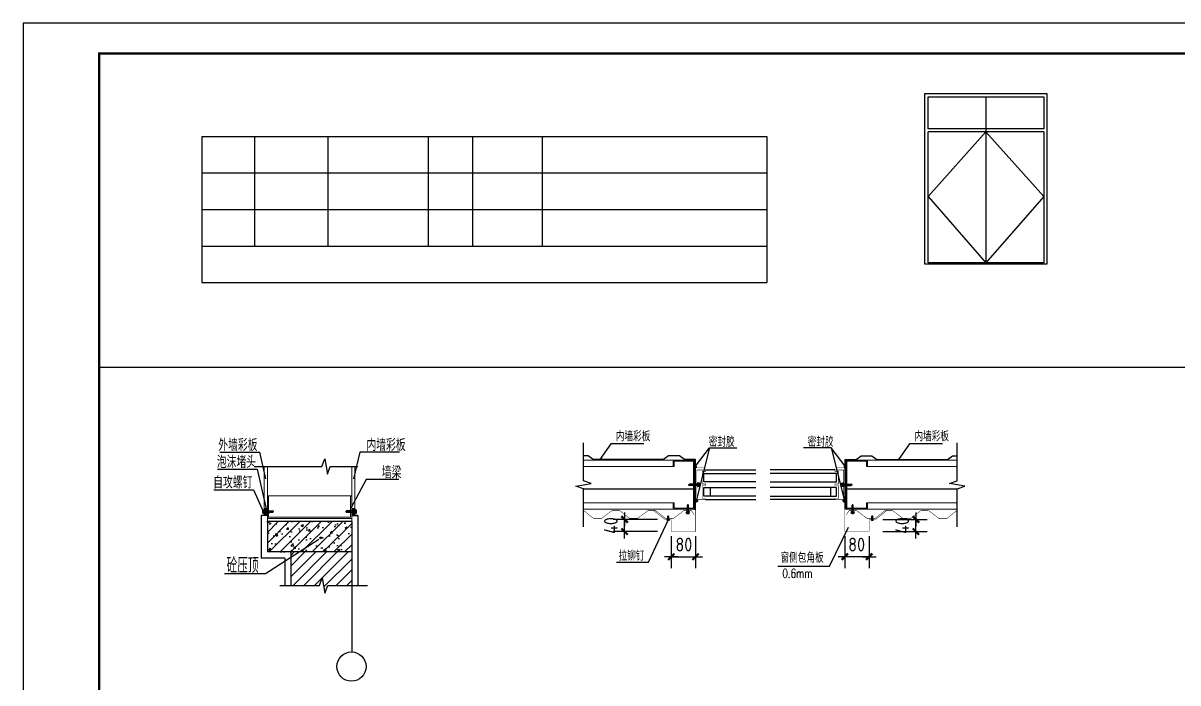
# Model space of a CAD drawing. Extents: x 41036 to 136639, y -66137 to 114692.
# Drawn here: x 41036 to 78975, y -45816 to -24137 of the extents above; entities that cross this region are included whole.
import ezdxf

# ---------------------------------------------------------------- set-up
doc = ezdxf.new("R2010")
doc.units = 0
doc.header["$LTSCALE"] = 1000
doc.header["$MEASUREMENT"] = 0
doc.header["$PDMODE"] = 2
for name, color, linetype in [('0-kx', 4, 'Continuous'), ('0-tc', 8, 'Continuous'), ('0-win', 4, 'Continuous'), ('153', 153, 'Continuous'), ('2', 2, 'Continuous'), ('AXIS', 3, 'Continuous'), ('DIM_SYMB', 3, 'Continuous'), ('PUB_HATCH', 8, 'Continuous'), ('PUB_TEXT', 7, 'Continuous'), ('WALL', 11, 'Continuous'), ('图框(锁住)', 7, 'Continuous'), ('砖墙', 4, 'Continuous')]:
    doc.layers.add(name, color=color, linetype=linetype)
doc.layers.add('檩条', color=200, linetype='Continuous', lineweight=5)
doc.styles.add('HZTXT', font='ROMANS.shx', dxfattribs={"width": 0.6, "bigfont": 'HZTXT.shx'})
doc.styles.get("Standard").update_dxf_attribs({"font": 'gbenor.shx', "bigfont": 'gbcbig.shx'})
doc.styles.add('TSSD_Dimension', font='tssdeng.shx', dxfattribs={"width": 0.7, "bigfont": 'hztxt.shx'})
doc.dimstyles.new('DIMN150', dxfattribs={"dimscale": 1.5, "dimtxt": 300, "dimasz": 1, "dimexe": 250, "dimexo": 300, "dimgap": 150, "dimtad": 1, "dimdec": 0, "dimzin": 0, "dimdsep": 46, "dimtxsty": 'Standard', "dimblk": '_DIMX', "dimcen": 0.09, "dimclrt": 7, "dimadec": 1, "dimazin": 0, "dimtfac": 1, "dimtdec": 0, "dimtix": 1, "dimtmove": 2, "dimatfit": 3, "dimfxl": 0, "dimtolj": 1, "dimtzin": 0, "dimarcsym": 0})

# ---------------------------------------------------------------- blocks, each defined once
blk = doc.blocks.new('FDTERTER')
at = {"layer": '图框(锁住)', "color": 3, "linetype": 'Continuous'}
for p, q in [((59385, 41988), (-15, 41988)), ((-15, 41988), (-15, -12))]:
    blk.add_line(p, q, dxfattribs=at)
at = {"layer": '图框(锁住)', "linetype": 'Continuous', "const_width": 80}
blk.add_lwpolyline([(58385, 39888), (58385, 40988), (2485, 40988), (2485, 988), (58385, 988)], close=True, dxfattribs=at)
blk = doc.blocks.new('TRET')
at = {"layer": '0-tc'}
for points in [[(50186, -39254), (49236, -40317), (50186, -41409)], [(50186, -39254), (51136, -40317), (50186, -41409)]]:
    blk.add_lwpolyline(points, dxfattribs=at)
at = {"layer": '0-win'}
for p, q in [((50186, -38679), (50186, -41409)), ((51136, -39204), (49236, -39204)), ((50186, -39254), (49236, -39254)), ((51136, -39254), (50186, -39254)), ((50186, -39254), (50186, -41409))]:
    blk.add_line(p, q, dxfattribs=at)
blk.add_lwpolyline([(49186, -38629), (51186, -38629), (51186, -41429), (49186, -41429)], close=True, dxfattribs=at)
for points in [[(49236, -39204), (49236, -38679), (50161, -38679)], [(50161, -38679), (51136, -38679), (51136, -39204)], [(50186, -41409), (49236, -41409), (49236, -39254)], [(51136, -39254), (51136, -41409), (50186, -41409)]]:
    blk.add_lwpolyline(points, dxfattribs=at)
blk = doc.blocks.new('A$C645571FB')
at = {"layer": '2'}
for p, q in [((0, 72), (25, 101)), ((0, 72), (25, 90)), ((0, 72), (25, 80)), ((0, 72), (25, 43)), ((0, 72), (25, 54)), ((0, 72), (25, 64)), ((25, 101), (25, 43)), ((31, 94), (25, 101)), ((31, 50), (25, 43)), ((36, 101), (31, 94)), ((31, 94), (31, 50)), ((36, 43), (31, 50)), ((36, 101), (36, 43)), ((42, 94), (36, 101)), ((42, 50), (36, 43)), ((48, 101), (42, 94)), ((42, 94), (42, 50)), ((48, 43), (42, 50)), ((48, 101), (48, 43)), ((54, 94), (48, 101)), ((54, 50), (48, 43)), ((60, 101), (54, 94)), ((54, 94), (54, 50)), ((60, 43), (54, 50)), ((66, 94), (60, 101)), ((60, 101), (60, 43)), ((66, 50), (60, 43)), ((71, 101), (66, 94)), ((66, 94), (66, 50)), ((71, 43), (66, 50)), ((77, 94), (71, 101)), ((71, 101), (71, 43)), ((77, 50), (71, 43)), ((83, 101), (77, 94)), ((77, 94), (77, 50)), ((83, 43), (77, 50)), ((89, 94), (83, 101)), ((83, 101), (83, 43)), ((89, 50), (83, 43)), ((95, 101), (89, 94)), ((89, 94), (89, 50)), ((95, 43), (89, 50)), ((95, 101), (95, 43)), ((101, 94), (95, 101)), ((101, 50), (95, 43)), ((107, 101), (101, 94)), ((101, 94), (101, 50)), ((107, 43), (101, 50)), ((107, 101), (107, 43)), ((112, 94), (107, 101)), ((112, 50), (107, 43)), ((118, 101), (112, 94)), ((112, 94), (112, 50)), ((118, 43), (112, 50)), ((297, 101), (118, 101)), ((297, 43), (118, 43)), ((309, 144), (297, 144)), ((297, 144), (297, 0)), ((309, 0), (309, 144)), ((350, 130), (309, 130)), ((309, 130), (309, 14)), ((309, 101), (350, 101)), ((309, 43), (309, 101)), ((350, 43), (309, 43)), ((350, 14), (309, 14)), ((309, 14), (350, 14)), ((350, 14), (350, 130)), ((350, 101), (350, 43)), ((297, 0), (309, 0))]:
    blk.add_line(p, q, dxfattribs=at)
at = {"layer": '2', "extrusion": (0, 0, -1)}
for centre, start_param, end_param in [((332, 122), 1.570796, 3.141593), ((332, 22), 0, 1.570796)]:
    blk.add_ellipse(centre, major_axis=(0, 21.6), ratio=0.812, start_param=start_param, end_param=end_param, dxfattribs=at)
blk = doc.blocks.new('A$C6A0F2F39')
at = {"layer": '2'}
for p, q in [((0, 12), (42, 12)), ((54, 84), (165, 84)), ((54, 36), (165, 36)), ((286, 60), (261, 84)), ((286, 60), (261, 36))]:
    blk.add_line(p, q, dxfattribs=at)
at = {"layer": '2', "color": 1}
for p, q in [((171, 78), (171, 42)), ((177, 84), (177, 36)), ((183, 78), (183, 42)), ((189, 84), (189, 36)), ((195, 78), (195, 42)), ((201, 84), (201, 36)), ((207, 78), (207, 42)), ((213, 84), (213, 36)), ((219, 78), (219, 42)), ((225, 84), (225, 36)), ((231, 78), (231, 42)), ((237, 84), (237, 36)), ((243, 78), (243, 42)), ((249, 84), (249, 36)), ((255, 78), (255, 42)), ((261, 84), (261, 36)), ((286, 60), (261, 75)), ((286, 60), (261, 66)), ((286, 60), (261, 54)), ((286, 60), (261, 45))]:
    blk.add_line(p, q, dxfattribs=at)
at = {"layer": '2'}
for points in [[(42, 108), (42, 12), (0, 12), (0, 108)], [(0, 84), (0, 36), (42, 36), (42, 84)], [(54, 120), (54, 0), (42, 0), (42, 120)]]:
    blk.add_lwpolyline(points, close=True, dxfattribs=at)
for points in [[(165, 84), (171, 78), (177, 84)], [(165, 36), (171, 42), (177, 36)], [(177, 84), (183, 78), (189, 84)], [(177, 36), (183, 42), (189, 36)], [(189, 84), (195, 78), (201, 84)], [(189, 36), (195, 42), (201, 36)], [(201, 84), (207, 78), (213, 84)], [(201, 36), (207, 42), (213, 36)], [(213, 84), (219, 78), (225, 84)], [(213, 36), (219, 42), (225, 36)], [(225, 84), (231, 78), (237, 84)], [(225, 36), (231, 42), (237, 36)], [(237, 84), (243, 78), (249, 84)], [(237, 36), (243, 42), (249, 36)], [(249, 84), (255, 78), (261, 84)], [(249, 36), (255, 42), (261, 36)]]:
    blk.add_lwpolyline(points, dxfattribs=at)
for centre, start, end in [((18, 102), 180, 270), ((18, 18), 90, 180)]:
    blk.add_arc(centre, 18, start, end, dxfattribs=at)
blk = doc.blocks.new('A$C61B90688')
at = {"layer": '2'}
for p, q in [((0, 12), (42, 12)), ((54, 84), (392, 84)), ((54, 36), (392, 36)), ((513, 60), (488, 84)), ((513, 60), (488, 36))]:
    blk.add_line(p, q, dxfattribs=at)
at = {"layer": '2', "color": 1}
for p, q in [((398, 78), (398, 42)), ((404, 84), (404, 36)), ((410, 78), (410, 42)), ((416, 84), (416, 36)), ((422, 78), (422, 42)), ((428, 84), (428, 36)), ((434, 78), (434, 42)), ((440, 84), (440, 36)), ((446, 78), (446, 42)), ((452, 84), (452, 36)), ((458, 78), (458, 42)), ((464, 84), (464, 36)), ((470, 78), (470, 42)), ((476, 84), (476, 36)), ((482, 78), (482, 42)), ((488, 84), (488, 36)), ((513, 60), (488, 75)), ((513, 60), (488, 66)), ((513, 60), (488, 54)), ((513, 60), (488, 45))]:
    blk.add_line(p, q, dxfattribs=at)
at = {"layer": '2'}
for points in [[(42, 108), (42, 12), (0, 12), (0, 108)], [(0, 84), (0, 36), (42, 36), (42, 84)], [(54, 120), (54, 0), (42, 0), (42, 120)]]:
    blk.add_lwpolyline(points, close=True, dxfattribs=at)
for points in [[(392, 84), (398, 78), (404, 84)], [(392, 36), (398, 42), (404, 36)], [(404, 84), (410, 78), (416, 84)], [(404, 36), (410, 42), (416, 36)], [(416, 84), (422, 78), (428, 84)], [(416, 36), (422, 42), (428, 36)], [(428, 84), (434, 78), (440, 84)], [(428, 36), (434, 42), (440, 36)], [(440, 84), (446, 78), (452, 84)], [(440, 36), (446, 42), (452, 36)], [(452, 84), (458, 78), (464, 84)], [(452, 36), (458, 42), (464, 36)], [(464, 84), (470, 78), (476, 84)], [(464, 36), (470, 42), (476, 36)], [(476, 84), (482, 78), (488, 84)], [(476, 36), (482, 42), (488, 36)]]:
    blk.add_lwpolyline(points, dxfattribs=at)
for centre, start, end in [((18, 102), 180, 270), ((18, 18), 90, 180)]:
    blk.add_arc(centre, 18, start, end, dxfattribs=at)
blk = doc.blocks.new('_DIMX')
blk.add_line((-150, 0), (150, 0))
at = {"const_width": 50}
blk.add_lwpolyline([(-70, -70), (70, 70)], dxfattribs=at)
blk = doc.blocks.new('*D44')
at = {"layer": 'AXIS', "color": 0, "lineweight": -2, "transparency": 16777216}
for p, q in [((68035, -40994), (68035, -42044)), ((68835, -40994), (68835, -42044)), ((68833, -41669), (68036, -41669))]:
    blk.add_line(p, q, dxfattribs=at)
at = {"layer": 'Defpoints', "color": 0, "transparency": 16777216}
for p in [(68035, -40544), (68835, -40544), (68035, -41669)]:
    blk.add_point(p, dxfattribs=at)
at = {"layer": 'AXIS', "color": 0, "lineweight": -2, "transparency": 16777216, "xscale": 1.5, "yscale": 1.5, "zscale": 1.5, "rotation": 180}
blk.add_blockref('_DIMX', (68035, -41669), dxfattribs=at)
at = {"layer": 'AXIS', "color": 0, "lineweight": -2, "transparency": 16777216, "xscale": 1.5, "yscale": 1.5, "zscale": 1.5}
blk.add_blockref('_DIMX', (68835, -41669), dxfattribs=at)
at = {"layer": 'AXIS', "color": 7, "transparency": 16777216, "insert": (68421, -41270), "char_height": 450, "attachment_point": 5}
blk.add_mtext('\\A1;80', dxfattribs=at)
blk = doc.blocks.new('*D45')
at = {"layer": 'AXIS', "color": 0, "lineweight": -2, "transparency": 16777216}
for p, q in [((69285, -40444), (70743, -40444)), ((70368, -40442), (70368, -40441)), ((70368, -40844), (70368, -40444)), ((69285, -40844), (70743, -40844)), ((70368, -40845), (70368, -40847))]:
    blk.add_line(p, q, dxfattribs=at)
at = {"layer": 'Defpoints', "color": 0, "transparency": 16777216}
for p in [(68835, -40444), (70368, -40444), (68835, -40844)]:
    blk.add_point(p, dxfattribs=at)
at = {"layer": 'AXIS', "color": 0, "lineweight": -2, "transparency": 16777216, "xscale": 1.5, "yscale": 1.5, "zscale": 1.5}
for p, rotation in [((70368, -40444), 270), ((70368, -40844), 90)]:
    blk.add_blockref('_DIMX', p, dxfattribs=dict(at, rotation=rotation))
at = {"layer": 'AXIS', "color": 7, "transparency": 16777216, "insert": (69918, -40644), "char_height": 450, "attachment_point": 5, "rotation": 90}
blk.add_mtext('\\A1;40', dxfattribs=at)
blk = doc.blocks.new('*D46')
at = {"layer": 'AXIS', "color": 0, "lineweight": -2, "transparency": 16777216}
for p, q in [((61881, -40444), (60422, -40444)), ((60797, -40442), (60797, -40441)), ((60797, -40844), (60797, -40444)), ((61881, -40844), (60422, -40844)), ((60797, -40845), (60797, -40847))]:
    blk.add_line(p, q, dxfattribs=at)
at = {"layer": 'Defpoints', "color": 0, "transparency": 16777216}
for p in [(60797, -40444), (62331, -40444), (62331, -40844)]:
    blk.add_point(p, dxfattribs=at)
at = {"layer": 'AXIS', "color": 0, "lineweight": -2, "transparency": 16777216, "xscale": 1.5, "yscale": 1.5, "zscale": 1.5}
for p, rotation in [((60797, -40444), 270), ((60797, -40844), 90)]:
    blk.add_blockref('_DIMX', p, dxfattribs=dict(at, rotation=rotation))
at = {"layer": 'AXIS', "color": 7, "transparency": 16777216, "insert": (60347, -40644), "char_height": 450, "attachment_point": 5, "rotation": 90}
blk.add_mtext('\\A1;40', dxfattribs=at)
blk = doc.blocks.new('*D47')
at = {"layer": 'AXIS', "color": 0, "lineweight": -2, "transparency": 16777216}
for p, q in [((62331, -40994), (62331, -42044)), ((63131, -40994), (63131, -42044)), ((62332, -41669), (63129, -41669))]:
    blk.add_line(p, q, dxfattribs=at)
at = {"layer": 'Defpoints', "color": 0, "transparency": 16777216}
for p in [(62331, -40544), (63131, -40544), (63131, -41669)]:
    blk.add_point(p, dxfattribs=at)
at = {"layer": 'AXIS', "color": 0, "lineweight": -2, "transparency": 16777216, "xscale": 1.5, "yscale": 1.5, "zscale": 1.5, "rotation": 180}
blk.add_blockref('_DIMX', (62331, -41669), dxfattribs=at)
at = {"layer": 'AXIS', "color": 0, "lineweight": -2, "transparency": 16777216, "xscale": 1.5, "yscale": 1.5, "zscale": 1.5}
blk.add_blockref('_DIMX', (63131, -41669), dxfattribs=at)
at = {"layer": 'AXIS', "color": 7, "transparency": 16777216, "insert": (62745, -41270), "char_height": 450, "attachment_point": 5}
blk.add_mtext('\\A1;80', dxfattribs=at)

msp = doc.modelspace()

# ---------------------------------------------------------------- hatches: boundary and pattern name
at = {"linetype": 'ByBlock'}
for points in [[(63122.1, -38741), (63161.3, -38741, 0.5879567), (63093.8, -38682.7), (63093.8, -38778.5, 0.1416516), (63122.1, -38780.5)], [(68043.7, -38741), (68004.5, -38741, -0.5879567), (68071.9, -38682.7), (68071.9, -38778.5, -0.1416516), (68043.7, -38780.5)], [(63163.9, -39803.1), (63203, -39803.1, -0.5879567), (63135.6, -39861.4), (63135.6, -39765.6, -0.1416516), (63163.9, -39763.7)], [(68001.9, -39803.1), (67962.7, -39803.1, 0.5879567), (68030.2, -39861.4), (68030.2, -39765.6, 0.1416516), (68001.9, -39763.7)]]:
    msp.add_hatch(color=256, dxfattribs=at).paths.add_polyline_path(points)
at = {"layer": 'PUB_HATCH'}
h = msp.add_hatch(dxfattribs=at)
h.set_pattern_fill('钢筋混凝土', color=256, scale=100, style=0)
h.set_pattern_definition([(45, (49831.38, -41514.54), (-176.777, 176.777), []), (50, (49831.4, -41514.54), (717.26, -62.75), [75, -825]), (355, (49831.4, -41514.54), (-138.75, 752.2), [60, -660]), (100.45, (49891.16, -41519.8), (578.5, 689.44), [63.74, -701.14]), (46.184, (49831.4, -41314.5), (1067.24, -165.52), [112.5, -1237.5]), (96.636, (49920.3, -41328.3), (934.66, 974.1), [95.6, -1051.7]), (351.184, (49831.4, -41314.5), (934.66, 974.1), [90, -990]), (21, (49931.4, -41364.54), (596.9, -402.62), [75, -825]), (326, (49931.4, -41364.54), (243.32, 725.15), [60, -660]), (71.45, (49981.1, -41398.1), (840.22, 322.53), [63.74, -701.14]), (37.5, (49831.38, -41514.54), (12.16, 332.894), [0, -652, 0, -670, 0, -662.5]), (7.5, (49831.4, -41514.54), (263.07, 394.41), [0, -382, 0, -637, 0, -252.5]), (327.5, (49608.38, -41514.54), (533.822, -22.555), [0, -250, 0, -780, 0, -1035]), (317.5, (49508.4, -41514.54), (583.19, 100.105), [0, -325, 0, -518, 0, -735])])
h.paths.add_polyline_path([(51831.4, -41514.5), (51831.4, -40514.5), (49061.4, -40514.5), (49061.4, -41514.5)])
h = msp.add_hatch(dxfattribs=at)
h.set_pattern_fill('普通砖', color=256, scale=100, style=0)
h.set_pattern_definition([(45, (49831.38, -42687.03), (-176.777, 176.777), [])])
h.paths.add_polyline_path([(50109.8, -41514.5), (49831.4, -41689.7), (49831.4, -42614.5), (50773.8, -42614.5), (50865.6, -42362.5), (50954.4, -42866.5), (51043.8, -42614.5), (51831.4, -42614.5), (51831.4, -41514.5)])
h.paths.add_polyline_path([(49831.4, -41514.5), (49831.4, -41689.7), (50109.8, -41514.5)], flags=17)
at = {"layer": '檩条'}
h = msp.add_hatch(dxfattribs=at)
h.set_pattern_fill('ANSI37', color=256, scale=300, style=0)
h.set_pattern_definition([(45, (-196145.1, -275089.21), (-26.5165043, 26.5165043), []), (135, (-196145.1, -275089.21), (-26.5165043, -26.5165043), [])])
h.paths.add_polyline_path([(49061.4, -40285.7), (49061.4, -40085.7), (48961.4, -40085.7), (48961.4, -40285.7)])
h = msp.add_hatch(dxfattribs=at)
h.set_pattern_fill('ANSI37', color=256, scale=300, style=0)
h.set_pattern_definition([(135, (297037.87, -275089.21), (26.5165043, 26.5165043), []), (45, (297037.87, -275089.21), (26.5165043, -26.5165043), [])])
h.paths.add_polyline_path([(51831.4, -40285.7), (51831.4, -40085.7), (51931.4, -40085.7), (51931.4, -40285.7)])

# ---------------------------------------------------------------- linework, layer by layer
at = {"linetype": 'ByBlock'}
for p, q in [((63125.7, -38697.7), (63583.2, -38094.7)), ((63583.2, -38094.7), (63157.5, -39793.9)), ((63583.2, -38094.7), (64488.4, -38094.7)), ((67582.5, -38094.7), (66677.4, -38094.7)), ((68040.1, -38697.7), (67582.5, -38094.7)), ((67582.5, -38094.7), (68008.2, -39793.9)), ((63459.4, -38820.3), (65112.6, -38820.3)), ((67706.3, -38820.3), (65576.1, -38820.3)), ((63459.4, -39793.9), (65112.6, -39793.9)), ((67706.3, -39793.9), (65576.1, -39793.9))]:
    msp.add_line(p, q, dxfattribs=at)
at = {"color": 3}
for points in [[(61427.9, -37963.6), (60350.8, -37963.6), (59984.8, -38472.8)], [(71238.6, -37963.6), (70161.4, -37963.6), (69795.5, -38472.8)]]:
    msp.add_lwpolyline(points, dxfattribs=at)
for points in [[(63092.4, -40102.6), (63122.4, -40102.6), (63122.4, -38472.6), (62764.8, -38472.8), (62601, -38352.3), (62242.3, -38352.3), (62078.6, -38472.8), (59764.8, -38472.8), (59601, -38352.3), (59445.1, -38352.3)], [(68073.4, -40102.6), (68043.4, -40102.6), (68043.4, -38472.6), (68401, -38472.8), (68564.8, -38352.3), (68923.4, -38352.3), (69087.2, -38472.8), (71401, -38472.8), (71564.8, -38352.3), (71720.7, -38352.3)]]:
    msp.add_lwpolyline(points)
at = {"color": 2, "linetype": 'ByBlock', "const_width": 15}
for points in [[(63390.9, -38750.2), (63130.9, -38750.2), (63130.9, -40443.5), (63130.9, -40843.5), (62330.9, -40843.5), (62330.9, -40443.5), (62121.2, -40443.5), (61746.3, -40146.9)], [(67774.8, -38750.2), (68034.8, -38750.2), (68034.8, -40443.5), (68034.8, -40843.5), (68834.8, -40843.5), (68834.8, -40443.5), (69044.6, -40443.5), (69419.5, -40146.9)]]:
    msp.add_lwpolyline(points, dxfattribs=at)
at = {"linetype": 'ByBlock', "const_width": 15}
for points in [[(63457.3, -39793.9), (63172.6, -39793.9), (63172.6, -38820.3), (63459.4, -38820.3), (63459.4, -38864.9), (63345.9, -38864.9), (63345.9, -39279.2), (63459.9, -39279.2), (63459.9, -39331.5), (63347.5, -39331.5), (63347.5, -39755.3), (63457.3, -39755.3), (63457.3, -39793.9)], [(67708.5, -39793.9), (67993.2, -39793.9), (67993.2, -38820.3), (67706.3, -38820.3), (67706.3, -38864.9), (67819.8, -38864.9), (67819.8, -39279.2), (67705.8, -39279.2), (67705.8, -39331.5), (67818.3, -39331.5), (67818.3, -39755.3), (67708.5, -39755.3), (67708.5, -39793.9)], [(60626.3, -40146.9), (60626.3, -40146.9), (60391.5, -40146.9), (60046.1, -40409.2), (59776.7, -40409.2), (59445.1, -40146.9)], [(61807.6, -40146.9), (61807.6, -40146.9), (61572.7, -40146.9), (61227.3, -40409.2), (60957.9, -40409.2), (60626.3, -40146.9)], [(63085.5, -40291.9), (62988.8, -40146.9), (62754, -40146.9), (62408.6, -40409.2), (62139.2, -40409.2), (61807.6, -40146.9)], [(68080.2, -40291.9), (68176.9, -40146.9), (68411.8, -40146.9), (68757.2, -40409.2), (69026.6, -40409.2), (69358.2, -40146.9)], [(69358.2, -40146.9), (69358.2, -40146.9), (69593, -40146.9), (69938.4, -40409.2), (70207.8, -40409.2), (70539.4, -40146.9)], [(70539.4, -40146.9), (70539.4, -40146.9), (70774.3, -40146.9), (71119.7, -40409.2), (71389.1, -40409.2), (71720.7, -40146.9)]]:
    msp.add_lwpolyline(points, dxfattribs=at)
at = {"linetype": 'ByBlock'}
for centre, start, end in [((63111.3, -38730.6), 348.24644, 110.06117), ((68054.4, -38730.6), 69.93883, 191.75356), ((63153.1, -39813.5), 249.93883, 11.75356), ((68012.7, -39813.5), 168.24644, 290.06117)]:
    msp.add_arc(centre, 51, start, end, dxfattribs=at)
at = {"layer": '0-kx'}
for p, q in [((48861.4, -40314.5), (48861.4, -41714.5)), ((49061.4, -40314.5), (48861.4, -40314.5)), ((52031.4, -40314.5), (51831.4, -40314.5)), ((51831.4, -40314.5), (52031.4, -40314.5)), ((52031.4, -40314.5), (52031.4, -42614.5)), ((49631.4, -41714.5), (48861.4, -41714.5)), ((49631.4, -41714.5), (49631.4, -42614.5))]:
    msp.add_line(p, q, dxfattribs=at)
at = {"layer": '0-tc'}
for p, q in [((43536.5, -35441.5), (92887.4, -35441.5)), ((63062.4, -39446.9), (59445.1, -39446.9)), ((71720.7, -39446.9), (68103.4, -39446.9))]:
    msp.add_line(p, q, dxfattribs=at)
at = {"layer": '153'}
for p, q in [((46905, -27860.8), (65475.2, -27860.8)), ((46905, -27860.8), (46905, -32660.8)), ((48640.6, -27860.8), (48640.6, -31460.8)), ((51042.6, -27860.8), (51042.6, -31460.8)), ((54339.8, -27860.8), (54339.8, -31460.8)), ((55797.7, -27860.8), (55797.7, -31460.8)), ((58088.7, -27860.8), (58088.7, -31460.8)), ((65475.2, -27860.8), (65475.2, -32660.8)), ((46905, -29060.8), (65475.2, -29060.8)), ((46905, -30260.8), (65475.2, -30260.8)), ((48640.6, -30260.8), (65475.2, -30260.8)), ((46905, -31460.8), (65475.2, -31460.8)), ((48640.6, -31460.8), (65475.2, -31460.8)), ((48640.6, -31460.8), (65475.2, -31460.8)), ((48640.6, -31460.8), (65475.2, -31460.8)), ((46905, -32660.8), (65475.2, -32660.8))]:
    msp.add_line(p, q, dxfattribs=at)
at = {"layer": 'AXIS'}
msp.add_line((51831.4, -42227.3), (51831.4, -44799.9), dxfattribs=at)
msp.add_circle((51825.2, -45279.5), 480, dxfattribs=at)
at = {"layer": 'DIM_SYMB', "linetype": 'ByBlock'}
for points in [[(59445.1, -40682.7), (59445.1, -39442), (59193.1, -39350.3), (59697.1, -39261.4), (59445.1, -39172), (59445.1, -37931.2)], [(71720.7, -40682.7), (71720.7, -39442), (71972.7, -39350.3), (71468.7, -39261.4), (71720.7, -39172), (71720.7, -37931.2)], [(47495, -38236), (48798.8, -38236), (48998.1, -39107.8)], [(53397.8, -38236), (52093.9, -38236), (51894.7, -39107.8)], [(48645.8, -38701.3), (50856.3, -38701.3), (50948.1, -38449.3), (51036.9, -38953.3), (51126.3, -38701.3), (52039, -38701.3)], [(47421.9, -38794.6), (48725.8, -38794.6), (49033.4, -40135.3)], [(53385.2, -39135.8), (52309.7, -39135.8), (51799.3, -40076)], [(47302.1, -39467.3), (48605.9, -39467.3), (48934.6, -40202.3)], [(50757.6, -41107.1), (48999.4, -42231.8), (47649.1, -42231.8)], [(49466.1, -42614.5), (50773.8, -42614.5), (50865.6, -42362.5), (50954.4, -42866.5), (51043.8, -42614.5), (52346.8, -42614.5)]]:
    msp.add_lwpolyline(points, dxfattribs=at)
at = {"layer": 'PUB_TEXT'}
for points in [[(60526.2, -41852.1), (61581.9, -41852.1), (62229.4, -40472.5)], [(65827.3, -41975.5), (67524.4, -41975.5), (68155.9, -40696.7)]]:
    msp.add_lwpolyline(points, dxfattribs=at)
at = {"layer": 'WALL'}
for p, q in [((49061.4, -40514.5), (49061.4, -41514.5)), ((51831.4, -40514.5), (49061.4, -40514.5)), ((51831.4, -40514.5), (51831.4, -42614.5)), ((51831.4, -41514.5), (49061.4, -41514.5)), ((49831.4, -41514.5), (49831.4, -42614.5))]:
    msp.add_line(p, q, dxfattribs=at)
at = {"layer": '檩条'}
for p, q in [((63092.4, -38502.6), (59445.1, -38502.6)), ((68073.4, -38502.6), (71720.7, -38502.6)), ((48961.4, -40314.5), (48961.4, -38701.3)), ((49061.4, -39664.5), (49061.4, -38701.3)), ((51831.4, -40314.5), (51831.4, -38701.3)), ((51931.4, -40314.5), (51931.4, -38701.3)), ((62392.4, -38702.6), (59445.1, -38702.6)), ((62392.4, -38702.6), (62422.4, -38702.6)), ((68773.4, -38702.6), (68743.4, -38702.6)), ((68773.4, -38702.6), (71720.7, -38702.6)), ((49061.4, -39664.5), (51831.4, -39664.5)), ((62392.4, -39902.6), (59445.1, -39902.6)), ((63092.4, -40102.6), (59445.1, -40102.6)), ((62392.4, -39902.6), (62422.4, -39902.6)), ((68073.4, -40102.6), (71720.7, -40102.6)), ((68773.4, -39902.6), (68743.4, -39902.6)), ((68773.4, -39902.6), (71720.7, -39902.6)), ((49061.4, -40414.5), (51831.4, -40414.5)), ((49061.4, -40514.5), (49061.4, -40414.5)), ((51831.4, -40414.5), (51831.4, -40514.5))]:
    msp.add_line(p, q, dxfattribs=at)
for points in [[(62392.4, -38702.6), (62392.4, -38502.6), (63092.4, -38502.6), (63092.4, -40102.6), (62392.4, -40102.6), (62392.4, -39902.6)], [(62422.4, -38702.6), (62422.4, -38532.6), (63062.4, -38532.6), (63062.4, -40072.6), (62422.4, -40072.6), (62422.4, -39902.6)], [(68773.4, -38702.6), (68773.4, -38502.6), (68073.4, -38502.6), (68073.4, -40102.6), (68773.4, -40102.6), (68773.4, -39902.6)], [(68743.4, -38702.6), (68743.4, -38532.6), (68103.4, -38532.6), (68103.4, -40072.6), (68743.4, -40072.6), (68743.4, -39902.6)]]:
    msp.add_lwpolyline(points, dxfattribs=at)
msp.add_lwpolyline([(51421.4, -40374.5), (49101.4, -40374.5), (49101.4, -39704.5, 0.4142136), (49061.4, -39664.5), (49061.4, -39664.5), (49061.4, -40414.5), (49481.4, -40414.5), (51831.4, -40414.5), (51831.4, -39664.5), (51831.4, -39664.5, 0.4142136), (51791.4, -39704.5), (51791.4, -40374.5)], format="xyb", close=True, dxfattribs=at)
for points in [[(48961.4, -40285.7), (49061.4, -40285.7), (49061.4, -40085.7), (48961.4, -40085.7)], [(51931.4, -40285.7), (51831.4, -40285.7), (51831.4, -40085.7), (51931.4, -40085.7)], [(49481.4, -40414.5), (49481.4, -40414.5)], [(51381.4, -40414.5), (51381.4, -40414.5)]]:
    msp.add_lwpolyline(points, close=True, dxfattribs=at)
at = {"layer": '砖墙', "linetype": 'Continuous'}
for points in [[(65112.6, -39208.7), (63401.8, -39208.7), (63401.8, -38931.8), (65112.6, -38931.8)], [(65576.1, -39208.7), (67763.9, -39208.7), (67763.9, -38931.8), (65576.1, -38931.8)], [(65112.6, -39675.2), (63402.3, -39675.2), (63402.3, -39398.3), (65112.6, -39398.3)], [(65576.1, -39675.2), (67763.5, -39675.2), (67763.5, -39398.3), (65576.1, -39398.3)]]:
    msp.add_lwpolyline(points, dxfattribs=at)
for points in [[(63402.3, -39398.3), (63605.6, -39398.3), (63605.6, -39675.2), (63402.3, -39675.2)], [(67763.5, -39398.3), (67560.1, -39398.3), (67560.1, -39675.2), (67763.5, -39675.2)]]:
    msp.add_lwpolyline(points, close=True, dxfattribs=at)

# ---------------------------------------------------------------- block references
at = {"linetype": 'Continuous'}
msp.add_blockref('FDTERTER', (41051.8, -66124.1), dxfattribs=at)
at = {"yscale": 0.9999600000446662, "zscale": 0.96}
for p, xscale in [((63255.4, -39366.3), -1.25903999991715), ((67910.4, -39366.3), 1.25903999991715)]:
    msp.add_blockref('A$C6A0F2F39', p, dxfattribs=dict(at, xscale=xscale))
at = {"yscale": 0.8332999999402091, "zscale": 0.8}
for p, xscale, rotation in [((62826, -40249.7), -1.049200000008568, 270), ((68339.8, -40249.7), 1.049200000008568, 90)]:
    msp.add_blockref('A$C6A0F2F39', p, dxfattribs=dict(at, xscale=xscale, rotation=rotation))
at = {"linetype": 'ByBlock', "yscale": 0.6667000000597909, "zscale": 1.2}
for p, xscale, rotation in [((62269.4, -40472.5), 0.272800000035204, 90), ((68896.3, -40470.3), -0.272800000035204, 270)]:
    msp.add_blockref('A$C61B90688', p, dxfattribs=dict(at, xscale=xscale, rotation=rotation))
at = {"layer": '0-tc', "xscale": 2, "yscale": 2, "zscale": 2}
msp.add_blockref('TRET', (-27706.7, 50802.6), dxfattribs=at)
at = {"layer": '2', "xscale": -1}
msp.add_blockref('A$C645571FB', (49258.6, -40257.7), dxfattribs=at)
at = {"layer": '2'}
msp.add_blockref('A$C645571FB', (51634.2, -40257.7), dxfattribs=at)

# ---------------------------------------------------------------- texts
at = {"layer": 'PUB_TEXT', "width": 0.7}
for s, height, style, p in [('内墙彩板', 300, 'HZTXT', (60509, -37873.5)), ('内墙彩板', 300, 'HZTXT', (70319.6, -37873.5)), ('外墙彩板', 400, 'HZTXT', (47449.6, -38197.3)), ('内墙彩板', 400, 'HZTXT', (52316.5, -38197.3)), ('密封胶', 300, 'HZTXT', (63565, -38056)), ('密封胶', 300, 'HZTXT', (66813.7, -38056)), ('泡沫堵头', 400, 'HZTXT', (47401.4, -38755.9)), ('墙梁', 400, 'HZTXT', (52822.4, -39097.1)), ('自攻螺钉', 400, 'HZTXT', (47281.5, -39428.6)), ('砼压顶', 500, 'TSSD_Dimension', (47723.5, -42204.6)), ('拉铆钉', 300, 'HZTXT', (60598.6, -41800.3)), ('窗侧包角板', 300, 'HZTXT', (65919.7, -41863.1)), ('0.6mm', 300, 'HZTXT', (65982, -42365, 0))]:
    msp.add_text(s, height=height, dxfattribs=dict(at, style=style)).set_placement(p)

# ---------------------------------------------------------------- dimensions: what is measured, and where the dimension line sits
at = {"layer": 'AXIS'}
for base, p1, p2, picture, middle in [((60797.3, -40443.5), (62330.9, -40843.5), (62330.9, -40443.5), '*D46', (60347.3, -40643.5)), ((70368.5, -40443.5), (68834.8, -40843.5), (68834.8, -40443.5), '*D45', (69918.5, -40643.5))]:
    dim = msp.add_linear_dim(base=base, p1=p1, p2=p2, angle=90, dimstyle='DIMN150', override={"dimlfac": 0.1}, dxfattribs=at)
    dim.commit()
    dim.dimension.update_dxf_attribs({"geometry": picture, "text_midpoint": middle})
for base, p1, p2, angle, picture, middle in [((63130.9, -41669.4), (62330.9, -40543.5), (63130.9, -40543.5), 0, '*D47', (62745.1, -41269.9)), ((68034.8, -41669.4), (68834.8, -40543.5), (68034.8, -40543.5), 180, '*D44', (68420.7, -41269.9))]:
    dim = msp.add_linear_dim(base=base, p1=p1, p2=p2, angle=angle, dimstyle='DIMN150', override={"dimlfac": 0.1}, dxfattribs=at)
    dim.commit()
    dim.dimension.update_dxf_attribs({"geometry": picture, "text_midpoint": middle, "dimtype": 161})

doc.saveas('drawing.dxf')
